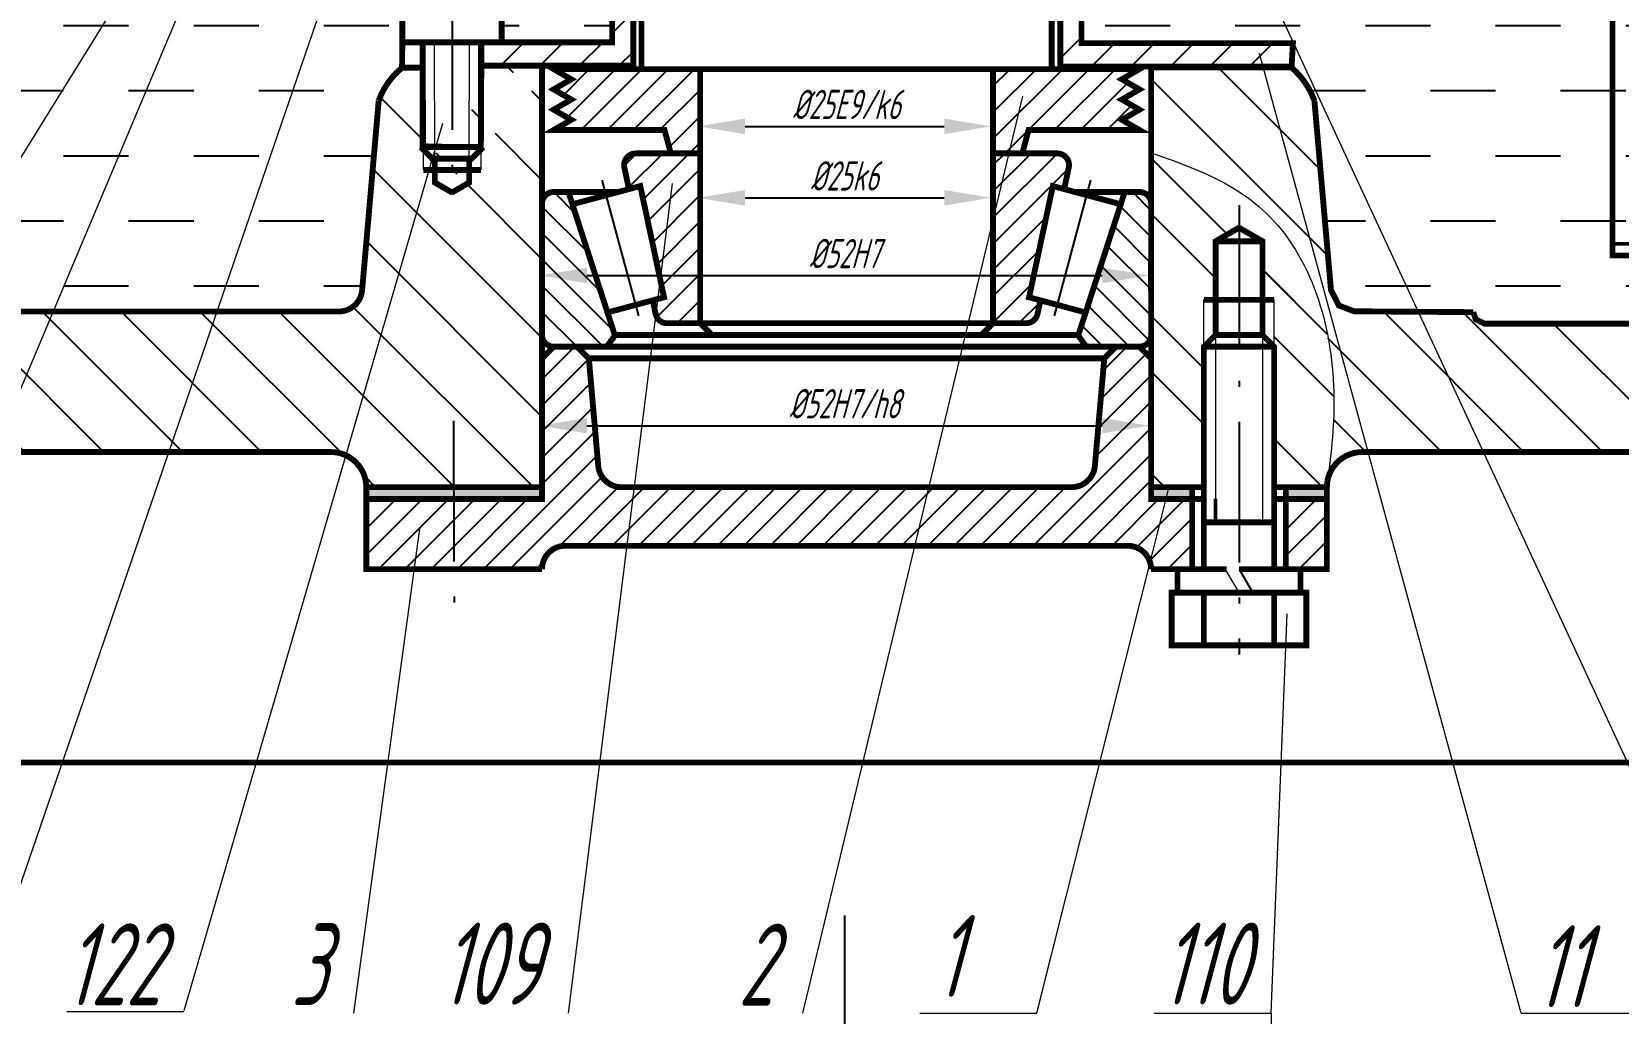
# Model space of a CAD drawing. Extents: x -10 to 1530, y -433 to 597.
# Drawn here: x 214 to 349.4, y 210.2 to 294 of the extents above; entities that cross this region are included whole.
import ezdxf

# ---------------------------------------------------------------- set-up
doc = ezdxf.new("R2010")
doc.units = 0
doc.header["$PDMODE"] = 3
doc.linetypes.add('ACAD_ISO10W100', pattern=[18.5, 12, -3, 0.5, -3])
doc.layers.get('DEFPOINTS').update_dxf_attribs({"linetype": 'CONTINUOUS'})
for name, color, linetype in [('ОСИ', 40, 'ACAD_ISO10W100'), ('ПРЕДВАРИТ', 5, 'CONTINUOUS'), ('ТЕКСТ', 1, 'CONTINUOUS'), ('ШТРИХОВКИ', 9, 'CONTINUOUS')]:
    doc.layers.add(name, color=color, linetype=linetype)
doc.layers.add('ОСНОВНОЙ', color=7, linetype='CONTINUOUS', lineweight=50)
doc.layers.add('РАЗМЕРЫ', color=140, linetype='CONTINUOUS', lineweight=9)
doc.styles.get("Standard").update_dxf_attribs({"font": 'txt.shx', "width": 0.6, "oblique": 15})
doc.dimstyles.get("Standard").update_dxf_attribs({"dimtxt": 2.5, "dimasz": 4, "dimexe": 1.25, "dimexo": 0.625, "dimtad": 1, "dimdec": 4, "dimdsep": 46, "dimlunit": 6, "dimtxsty": 'Standard', "dimcen": 2.5, "dimadec": 0, "dimazin": 0, "dimtfac": 1, "dimtdec": 4, "dimtmove": 0, "dimatfit": 3, "dimfxl": 0, "dimtolj": 1, "dimtzin": 0, "dimarcsym": 0})

# ---------------------------------------------------------------- blocks, each defined once
blk = doc.blocks.new('*D77')
at = {"layer": 'DEFPOINTS', "color": 0, "lineweight": 25}
for p in [(295.87, 287.28), (270.87, 286.93), (295.87, 285.88)]:
    blk.add_point(p, dxfattribs=at)
at = {"layer": 'РАЗМЕРЫ', "color": 0, "lineweight": -2}
for p, q in [((270.87, 286.31), (270.87, 284.63)), ((274.87, 285.88), (291.87, 285.88)), ((295.87, 286.66), (295.87, 284.63))]:
    blk.add_line(p, q, dxfattribs=at)
at = {"layer": 'РАЗМЕРЫ', "color": 0, "lineweight": 25}
for points in [[(274.87, 286.54), (274.87, 285.21), (270.87, 285.88)], [(291.87, 286.54), (291.87, 285.21), (295.87, 285.88)]]:
    blk.add_solid(points, dxfattribs=at)
at = {"layer": 'РАЗМЕРЫ', "color": 0, "insert": (283.54, 287.75), "char_height": 2.5, "attachment_point": 5}
blk.add_mtext('\\A1;%%c25E9/k6', dxfattribs=at)
blk = doc.blocks.new('*D78')
at = {"layer": 'DEFPOINTS', "color": 0, "lineweight": 25}
for p in [(270.87, 280.83), (295.87, 281.18), (295.87, 279.78)]:
    blk.add_point(p, dxfattribs=at)
at = {"layer": 'РАЗМЕРЫ', "color": 0, "lineweight": -2}
for p, q in [((295.87, 280.56), (295.87, 278.53)), ((270.87, 280.21), (270.87, 278.53)), ((274.87, 279.78), (291.87, 279.78))]:
    blk.add_line(p, q, dxfattribs=at)
at = {"layer": 'РАЗМЕРЫ', "color": 0, "lineweight": 25}
for points in [[(274.87, 280.44), (274.87, 279.11), (270.87, 279.78)], [(291.87, 280.44), (291.87, 279.11), (295.87, 279.78)]]:
    blk.add_solid(points, dxfattribs=at)
at = {"layer": 'РАЗМЕРЫ', "color": 0, "insert": (283.37, 281.65), "char_height": 2.5, "attachment_point": 5}
blk.add_mtext('\\A1;%%c25k6', dxfattribs=at)
blk = doc.blocks.new('*D79')
at = {"layer": 'DEFPOINTS', "color": 0, "lineweight": 25}
for p in [(309.37, 273.15), (257.37, 271.25), (309.37, 271.25)]:
    blk.add_point(p, dxfattribs=at)
at = {"layer": 'РАЗМЕРЫ', "color": 0, "lineweight": -2}
for p, q in [((257.37, 271.87), (257.37, 274.4)), ((309.37, 271.87), (309.37, 274.4)), ((261.37, 273.15), (305.37, 273.15))]:
    blk.add_line(p, q, dxfattribs=at)
at = {"layer": 'РАЗМЕРЫ', "color": 0, "lineweight": 25}
for points in [[(261.37, 273.81), (261.37, 272.48), (257.37, 273.15)], [(305.37, 273.81), (305.37, 272.48), (309.37, 273.15)]]:
    blk.add_solid(points, dxfattribs=at)
at = {"layer": 'РАЗМЕРЫ', "color": 0, "insert": (283.37, 275.02), "char_height": 2.5, "attachment_point": 5}
blk.add_mtext('\\A1;%%c52H7', dxfattribs=at)
blk = doc.blocks.new('*D80')
at = {"layer": 'DEFPOINTS', "color": 0, "lineweight": 25}
for p in [(309.37, 260.32), (257.37, 258.42), (309.37, 258.42)]:
    blk.add_point(p, dxfattribs=at)
at = {"layer": 'РАЗМЕРЫ', "color": 0, "lineweight": -2}
for p, q in [((257.37, 259.05), (257.37, 261.57)), ((309.37, 259.05), (309.37, 261.57)), ((261.37, 260.32), (305.37, 260.32))]:
    blk.add_line(p, q, dxfattribs=at)
at = {"layer": 'РАЗМЕРЫ', "color": 0, "lineweight": 25}
for points in [[(261.37, 260.99), (261.37, 259.66), (257.37, 260.32)], [(305.37, 260.99), (305.37, 259.66), (309.37, 260.32)]]:
    blk.add_solid(points, dxfattribs=at)
at = {"layer": 'РАЗМЕРЫ', "color": 0, "insert": (283.37, 262.2), "char_height": 2.5, "attachment_point": 5}
blk.add_mtext('\\A1;%%c52H7/h8', dxfattribs=at)
blk = doc.blocks.new('*D83')
at = {"layer": 'DEFPOINTS', "color": 0, "lineweight": 25}
for p in [(305.97, 468.89), (425.05, 231.44), (435.55, 231.44)]:
    blk.add_point(p, dxfattribs=at)
at = {"layer": 'РАЗМЕРЫ', "color": 0, "lineweight": -2}
for p, q in [((306.6, 468.89), (436.8, 468.89)), ((435.55, 464.89), (435.55, 235.44)), ((425.68, 231.44), (436.8, 231.44))]:
    blk.add_line(p, q, dxfattribs=at)
at = {"layer": 'РАЗМЕРЫ', "color": 0, "lineweight": 25}
for points in [[(434.88, 464.89), (436.22, 464.89), (435.55, 468.89)], [(434.88, 235.44), (436.22, 235.44), (435.55, 231.44)]]:
    blk.add_solid(points, dxfattribs=at)
at = {"layer": 'РАЗМЕРЫ', "color": 0, "insert": (433.67, 345.2), "char_height": 2.5, "attachment_point": 5, "rotation": 90}
blk.add_mtext('\\A1;238', dxfattribs=at)
blk = doc.blocks.new('*D84')
at = {"layer": 'DEFPOINTS', "color": 0, "lineweight": 25}
for p in [(51.5, 322.4), (283.37, 219.12), (283.37, 173.74)]:
    blk.add_point(p, dxfattribs=at)
at = {"layer": 'РАЗМЕРЫ', "color": 0, "lineweight": -2}
for p, q in [((51.5, 321.78), (51.5, 172.49)), ((283.37, 218.49), (283.37, 172.49)), ((55.5, 173.74), (279.37, 173.74))]:
    blk.add_line(p, q, dxfattribs=at)
at = {"layer": 'РАЗМЕРЫ', "color": 0, "lineweight": 25}
for points in [[(55.5, 174.41), (55.5, 173.07), (51.5, 173.74)], [(279.37, 174.41), (279.37, 173.07), (283.37, 173.74)]]:
    blk.add_solid(points, dxfattribs=at)
at = {"layer": 'РАЗМЕРЫ', "color": 0, "insert": (171.21, 175.62), "char_height": 2.5, "attachment_point": 5}
blk.add_mtext('\\A1;232', dxfattribs=at)
blk = doc.blocks.new('*D85')
at = {"layer": 'DEFPOINTS', "color": 0, "lineweight": 25}
for p in [(51.5, 304.73), (408.75, 231.44), (408.75, 161.1)]:
    blk.add_point(p, dxfattribs=at)
at = {"layer": 'РАЗМЕРЫ', "color": 0, "lineweight": -2}
for p, q in [((51.5, 304.1), (51.5, 159.85)), ((408.75, 230.82), (408.75, 159.85)), ((55.5, 161.1), (404.75, 161.1))]:
    blk.add_line(p, q, dxfattribs=at)
at = {"layer": 'РАЗМЕРЫ', "color": 0, "lineweight": 25}
for points in [[(55.5, 161.76), (55.5, 160.43), (51.5, 161.1)], [(404.75, 161.76), (404.75, 160.43), (408.75, 161.1)]]:
    blk.add_solid(points, dxfattribs=at)
at = {"layer": 'РАЗМЕРЫ', "color": 0, "insert": (260.38, 162.97), "char_height": 2.5, "attachment_point": 5}
blk.add_mtext('\\A1;358', dxfattribs=at)

msp = doc.modelspace()

# ---------------------------------------------------------------- hatches: boundary and pattern name
at = {"layer": 'ОСНОВНОЙ', "lineweight": 25}
h = msp.add_hatch(dxfattribs=at)
h.set_pattern_fill('DASH', color=256, scale=1.75, style=0)
h.paths.add_polyline_path([(250.29589, 306.70284), (212.08867, 306.70284), (212.08867, 299.5312), (211.16046, 301.92351), (211.16046, 293.5312), (208.16046, 290.5312), (208.16046, 275.06928), (209.65047, 271.57027), (213.16046, 270.06928), (240.19443, 270.06928), (241.76288, 270.82832), (242.18682, 271.89496), (243.60228, 288.07371), (245.59467, 290.8844), (245.61724, 296.5581), (249.25919, 296.5581), (249.25919, 294.8581), (250.45919, 294.8581), (250.45919, 296.5581), (254.10114, 296.5581), (254.10114, 293.0581), (263.5255, 293.0581), (263.5255, 299.66398), (248.0647, 299.66419)])
h.paths.add_polyline_path([(316.7795, 306.70284), (358.91492, 306.70284), (358.91492, 275.06928), (357.48545, 271.56909), (353.91492, 270.06928), (326.88095, 270.06928), (325.50093, 270.62168), (324.86214, 271.99826), (323.47311, 288.07371), (321.529, 290.98278), (321.64074, 292.97931), (303.59817, 292.97931), (303.64109, 299.66419), (319.01069, 299.66419)])
h = msp.add_hatch(dxfattribs=at)
h.set_pattern_fill('ANSI31', color=256, scale=0.75, style=0)
h.paths.add_polyline_path([(247.35919, 293.0581), (245.61724, 293.0581), (245.59467, 290.8844), (247.35919, 290.90053)])
at = {"layer": 'ШТРИХОВКИ', "lineweight": -3}
h = msp.add_hatch(dxfattribs=at)
h.set_pattern_fill('ANSI31', color=0, scale=0.75, style=0)
h.paths.add_polyline_path([(303.59817, 300.52663), (303.59817, 333.06226), (301.78232, 332.98278), (301.78232, 290.98278), (321.529, 290.98278), (321.64074, 292.97931), (303.59817, 292.97931)])
h.paths.add_polyline_path([(263.5255, 300.60541), (263.5255, 333.19736), (265.34134, 333.19736), (265.34134, 291.06156), (252.35919, 291.06156), (252.35919, 293.0581), (263.5255, 293.0581)])
at = {"layer": 'ШТРИХОВКИ', "lineweight": 25}
h = msp.add_hatch(dxfattribs=at)
h.set_pattern_fill('ANSI31', color=0, scale=1.5, angle=90, style=0)
edge = h.paths.add_edge_path()
edge.add_arc((239.53769, 255.06928), 3, 0, 90)
edge.add_line((239.53769, 258.06928), (211.16046, 258.06928))
edge.add_arc((211.16046, 255.06928), 3, 90, 180)
edge.add_line((208.16046, 255.06928), (208.16046, 231.56928))
edge.add_line((208.16046, 290.5312), (208.16046, 275.06928))
edge.add_arc((213.16046, 275.06928), 5, 180, 270)
edge.add_line((213.16046, 270.06928), (240.19443, 270.06928))
edge.add_arc((240.19443, 272.06928), 2, 270, 355)
edge.add_line((242.18682, 271.89496), (243.60228, 288.07371))
edge.add_line((247.35919, 290.90053), (245.59467, 290.8844))
edge.add_arc((249.64388, 285.90255), 6.41988, 129.1039875, 160.2331585)
edge.add_line((247.35919, 290.90053), (247.39672, 283.9046))
edge.add_line((247.39672, 284.1885), (247.39672, 282.15319))
edge.add_line((247.39672, 282.15319), (249.91015, 282.15319))
edge.add_line((249.97564, 283.11394), (248.18738, 283.11394))
edge.add_line((248.18738, 283.11394), (247.18738, 284.11394))
edge.add_line((249.74274, 283.11394), (251.53101, 283.11394))
edge.add_line((251.53101, 283.11394), (252.53101, 284.11394))
edge.add_line((252.32166, 284.1885), (252.32166, 282.15319))
edge.add_line((251.32166, 283.0782), (251.32166, 281.07876))
edge.add_line((251.32166, 281.07876), (249.8051, 280.20317))
edge.add_line((248.39672, 283.0782), (248.39672, 281.07876))
edge.add_line((248.39672, 281.07876), (249.91328, 280.20317))
edge.add_line((252.35919, 291.06156), (252.32166, 283.9046))
edge.add_line((257.53769, 289.8994), (257.53769, 291.06156))
edge.add_line((257.53769, 291.06156), (252.35919, 291.06156))
edge.add_line((257.53769, 289.8994), (257.53769, 255.06928))
edge.add_line((257.53769, 255.06928), (242.53769, 255.06928))
edge.add_line((161.16046, 251.56928), (197.16046, 251.56928))
edge.add_arc((197.16046, 254.56928), 3, 270, 360)
edge.add_line((200.16046, 254.56928), (200.16046, 260.82686))
edge.add_arc((197.16046, 260.82686), 3, 0, 85)
edge.add_arc((161.16046, 248.56928), 3, 90, 180)
edge.add_line((158.16046, 248.56928), (158.16046, 231.56928))
edge.add_line((158.16046, 231.56928), (208.16046, 231.56928))
edge.add_line((120.66046, 270.5312), (197.42193, 263.81545))
edge.add_spline(control_points=[(120.66046, 270.5312), (126.10155, 272.13881), (133.95272, 274.4585), (146.31596, 275.58248), (147.84677, 284.17286), (150.6907, 288.27432), (152.2556, 290.5312)], knot_values=[0, 0, 0, 0, 17.72985349, 25.583125347, 32.400726557, 40.742202381, 40.742202381, 40.742202381, 40.742202381], degree=3, periodic=0)
edge.add_line((208.16046, 290.5312), (152.2556, 290.5312))
at = {"layer": 'ШТРИХОВКИ'}
h = msp.add_hatch(dxfattribs=at)
h.set_pattern_fill('ANSI31', color=0, scale=0.5, style=0)
h.paths.add_polyline_path([(271.03769, 290.76543), (258.53769, 290.76543), (260.03769, 289.8994), (258.53769, 289.03338), (260.03769, 288.16735), (258.53769, 287.30133), (260.03769, 286.4353), (258.53769, 285.56928), (268.00179, 285.56928), (268.53769, 283.56928), (271.03769, 283.56928)])
h.paths.add_polyline_path([(308.53769, 289.03338), (307.03769, 289.8994), (308.53769, 290.76543), (296.03769, 290.76543), (296.03769, 283.56928), (298.53769, 283.56928), (299.07359, 285.56928), (308.53769, 285.56928), (307.03769, 286.4353), (308.53769, 287.30133), (307.03769, 288.16735)])
h = msp.add_hatch(dxfattribs=at)
h.set_pattern_fill('ANSI31', color=0, scale=0.5, style=0)
h.paths.add_polyline_path([(271.03769, 283.56928), (268.53769, 283.56928), (265.54838, 283.56928, 0.477238716), (264.57041, 282.36052), (264.96303, 280.52117), (265.93024, 280.78033), (267.95774, 271.28172), (266.99053, 271.02256), (267.23857, 269.86052, 0.353877324), (268.21654, 269.06928), (271.03769, 269.06928)])
h.paths.add_polyline_path([(301.14515, 280.78033), (302.11236, 280.52117), (302.50497, 282.36052, 0.477238716), (301.52701, 283.56928), (298.53769, 283.56928), (296.03769, 283.56928), (296.03769, 269.06928), (298.85884, 269.06928, 0.353877324), (299.83681, 269.86052), (300.08485, 271.02256), (299.11764, 271.28172)])
h = msp.add_hatch(dxfattribs=at)
h.set_pattern_fill('STEEL', color=0, scale=3, angle=90, style=0)
h.set_pattern_definition([(135, (0, 0), (-6.7352, -6.7352), []), (135, (-4.7625, 3e-16), (-6.7352, -6.7352), [])])
edge = h.paths.add_edge_path()
edge.add_line((314.03769, 271.06928), (315.03769, 271.06928))
edge.add_line((315.03769, 271.06928), (315.03769, 276.06928))
edge.add_line((315.03769, 276.06928), (317.03769, 277.22398))
edge.add_line((317.03769, 277.22398), (319.03769, 276.06928))
edge.add_line((319.03769, 276.06928), (319.03769, 271.06928))
edge.add_line((319.03769, 271.06928), (320.03769, 271.06928))
edge.add_line((320.03769, 271.06928), (320.03769, 255.06928))
edge.add_line((320.03769, 255.06928), (321.03769, 255.06928))
edge.add_line((321.03769, 255.06928), (324.53769, 255.06928))
edge.add_arc((327.53769, 255.06928), 3, 165.9217828, 180, ccw=False)
edge.add_spline(control_points=[(324.6278, 255.79901), (324.90694, 258.07544), (325.75714, 265.76054), (323.16728, 275.49539), (315.82973, 281.42132), (312.14546, 282.70852), (309.53769, 283.61962)], knot_values=[0, 0, 0, 0, 6.927970224, 23.317223524, 26.70272803, 34.903897966, 34.903897966, 34.903897966, 34.903897966], degree=3, periodic=0)
edge.add_line((309.53769, 283.61962), (309.53769, 255.19321))
edge.add_line((309.53769, 255.19321), (309.53769, 255.06928))
edge.add_line((309.53769, 255.06928), (313.03769, 255.06928))
edge.add_line((313.03769, 255.06928), (314.03769, 255.06928))
edge.add_line((314.03769, 255.06928), (314.03769, 267.06928))
edge.add_line((314.03769, 267.06928), (314.03769, 271.06928))
h = msp.add_hatch(dxfattribs=at)
h.set_pattern_fill('ANSI31', color=0, scale=0.5, angle=90, style=0)
h.paths.add_polyline_path([(257.53769, 268.06928, 0.414213562), (258.53769, 267.06928), (263.07358, 267.06928), (263.76538, 268.0206), (259.7956, 280.27405), (258.53769, 280.27405, 0.414213562), (257.53769, 279.27405)])
h.paths.add_polyline_path([(309.53769, 268.06928, -0.414213562), (308.53769, 267.06928), (304.00181, 267.06928), (303.31001, 268.0206), (307.27979, 280.27405), (308.53769, 280.27405, -0.414213562), (309.53769, 279.27405)])
h = msp.add_hatch(dxfattribs=at)
h.set_pattern_fill('ANSI31', color=0, scale=0.5, style=0)
h.paths.add_polyline_path([(283.53769, 250.06928), (283.53769, 255.06928), (264.33273, 255.06928, -0.388878732), (262.34034, 256.89496), (261.53769, 266.06928), (260.53769, 267.06928), (258.53769, 267.06928), (257.53769, 266.06928), (257.53769, 254.06928), (250.03769, 254.06928), (250.03769, 248.06928), (257.53769, 248.06928, -0.414213562), (259.53769, 250.06928)])
h.paths.add_polyline_path([(250.03769, 248.06928), (250.03769, 254.06928), (242.53769, 254.06928), (242.53769, 248.06928)])
h.paths.add_polyline_path([(307.53769, 250.06928, -0.414213562), (309.53769, 248.06928), (313.03769, 248.06928), (313.03769, 254.06928), (309.53769, 254.06928), (309.53769, 266.06928), (308.53769, 267.06928), (306.53769, 267.06928), (305.53769, 266.06928), (304.73504, 256.89496, -0.388878732), (302.74266, 255.06928), (283.53769, 255.06928), (283.53769, 250.06928)])
h.paths.add_polyline_path([(321.03769, 248.06928), (324.53769, 248.06928), (324.53769, 254.06928), (321.03769, 254.06928)])
h = msp.add_hatch(color=256, dxfattribs=at)
h.paths.add_polyline_path([(242.53769, 255.06928), (242.53769, 254.06928), (250.00877, 254.06928), (250.00623, 255.06928)])
h.paths.add_polyline_path([(250.00623, 255.06928), (250.00877, 254.06928), (257.53769, 254.06928), (257.53769, 255.06928)])
h = msp.add_hatch(color=256, dxfattribs=at)
h.paths.add_polyline_path([(313.03769, 255.06928), (309.53769, 255.06928), (309.53769, 254.06928), (313.03769, 254.06928)])
h.paths.add_polyline_path([(324.53769, 255.06928), (321.03769, 255.06928), (321.03769, 254.06928), (324.53769, 254.06928)])

# ---------------------------------------------------------------- linework, layer by layer
at = {"layer": 'ОСИ', "color": 0}
for p, q in [((249.85919, 297.59164), (249.85919, 279.13874)), ((265.79372, 269.69871), (262.61301, 281.56929)), ((301.28167, 269.69871), (304.46238, 281.56929)), ((317.03769, 279.15041), (317.03769, 240.78134)), ((249.99183, 260.73532), (250.03769, 242.688))]:
    msp.add_line(p, q, dxfattribs=at)
at = {"layer": 'ОСИ'}
for p, q in [((265.79372, 269.69871), (262.61301, 281.56929)), ((265.79372, 269.69871), (262.61301, 281.56929)), ((301.28167, 269.69871), (304.46238, 281.56929))]:
    msp.add_line(p, q, dxfattribs=at)
at = {"layer": 'ОСНОВНОЙ'}
for p, q in [((348.91492, 366.49786), (348.91857, 274.85203)), ((348.91492, 275.85203), (353.91492, 275.85203)), ((352.91492, 274.85203), (348.91359, 274.85203)), ((315.03769, 254.06928), (315.03769, 252.06928))]:
    msp.add_line(p, q, dxfattribs=at)
at = {"layer": 'ОСНОВНОЙ', "lineweight": 20}
for p, q in [((248.39672, 283.0782), (248.35919, 293.0581)), ((251.32166, 283.0782), (251.35919, 293.0581)), ((247.39672, 284.1885), (247.39672, 282.15319)), ((252.32166, 284.1885), (252.32166, 282.15319)), ((315.03769, 276.06928), (315.03769, 254.06928)), ((319.03769, 276.06928), (319.03769, 252.06928)), ((314.03769, 248.06928), (314.03769, 271.06928)), ((320.03769, 248.06928), (320.03769, 271.06928)), ((317.03769, 246.06928), (315.98198, 247.89783)), ((317.03769, 248.06928), (318.19239, 246.06928))]:
    msp.add_line(p, q, dxfattribs=at)
at = {"layer": 'ОСНОВНОЙ', "const_width": 0.5}
for points in [[(347.91492, 381.49786), (347.91492, 366.49786), (348.91492, 366.49786), (348.91359, 274.85203), (352.91492, 274.85203), (353.91492, 275.85203), (353.91492, 381.68207)], [(266.03769, 337.65442), (266.03769, 290.76543), (301.03769, 290.76543), (301.03769, 337.65442)], [(257.53769, 289.8994), (257.53769, 255.06928), (242.53769, 255.06928)], [(271.03769, 290.76543), (258.53769, 290.76543), (260.03769, 289.8994), (258.53769, 289.03338), (260.03769, 288.16735), (258.53769, 287.30133), (260.03769, 286.4353), (258.53769, 285.56928), (268.00179, 285.56928), (268.53769, 283.56928), (271.03769, 283.56928), (271.03769, 290.76543)], [(271.03769, 290.76543), (271.03769, 269.06928), (272.03769, 268.06928), (295.03769, 268.06928), (296.03769, 269.06928), (296.03769, 290.76543)], [(296.03769, 290.76543), (308.53769, 290.76543), (307.03769, 289.8994), (308.53769, 289.03338), (307.03769, 288.16735), (308.53769, 287.30133), (307.03769, 286.4353), (308.53769, 285.56928), (299.07359, 285.56928), (298.53769, 283.56928), (296.03769, 283.56928), (296.03769, 290.76543)], [(309.53769, 289.8994), (309.53769, 255.19321)], [(323.47311, 288.07371), (323.87587, 283.47015), (324.88857, 271.89496), (325.56328, 270.57986), (326.85983, 270.08918), (329.36282, 270.06928)], [(248.39672, 283.0782), (248.39672, 281.07876), (249.91328, 280.20317), (249.91328, 280.20317), (249.91328, 280.20317)], [(251.32166, 283.0782), (251.32166, 281.07876), (249.8051, 280.20317), (249.8051, 280.20317), (249.8051, 280.20317)], [(247.39672, 282.15319), (249.91015, 282.15319)], [(252.32166, 282.15319), (249.80823, 282.15319)], [(259.7956, 280.27405), (264.04077, 280.27405)], [(264.96303, 280.52117), (260.13468, 279.22742)], [(302.11236, 280.52117), (306.94071, 279.22742)], [(307.27979, 280.27405), (303.03462, 280.27405)], [(315.03769, 268.06928), (315.03769, 276.06928), (317.03769, 277.22398), (319.03769, 276.06928), (319.03769, 268.06928)], [(315.03769, 276.06928), (319.03769, 276.06928)], [(266.99053, 271.02256), (263.12811, 269.98763)], [(300.08485, 271.02256), (303.94727, 269.98763)], [(314.03769, 271.06928), (320.03769, 271.06928)], [(337.03358, 270.01395), (329.36282, 270.06928)], [(337.03358, 270.01395), (337.2388, 269.40706), (338.03358, 269.01395)], [(337.92782, 269.03483), (358.83584, 269.03378), (358.85231, 269.03483), (359.83584, 270.03378)], [(263.74961, 268.06928), (272.03769, 268.06928)], [(271.03769, 269.06928), (296.03769, 269.06928)], [(303.32578, 268.06928), (295.03769, 268.06928)], [(314.03769, 248.06928), (314.03769, 267.06928), (315.03769, 268.06928), (319.03769, 268.06928), (320.03769, 267.06928), (320.03769, 248.06928)], [(263.07358, 267.06928), (283.53769, 267.06928)], [(304.00181, 267.06928), (283.53769, 267.06928)], [(314.03769, 267.06928), (320.03769, 267.06928)], [(261.53769, 266.06928), (305.53769, 266.06928)], [(257.53769, 255.06928), (242.53769, 255.06928), (242.53769, 254.06928)], [(309.53769, 255.06928), (313.03769, 255.06928), (313.03769, 254.06928)], [(313.03769, 255.06928), (314.03769, 255.06928)], [(321.03769, 255.06928), (320.03769, 255.06928)], [(321.03769, 254.06928), (321.03769, 255.06928), (324.53769, 255.06928), (324.53769, 254.06928)], [(313.03769, 254.06928), (314.03769, 254.06928)], [(321.03769, 254.06928), (320.03769, 254.06928)], [(321.03769, 248.06928), (321.03769, 254.06928), (324.53769, 254.06928), (324.53769, 248.06928), (321.03769, 248.06928)], [(314.03769, 252.06928), (320.03769, 252.06928)], [(311.78769, 248.06928), (311.78769, 246.06928)], [(317.03769, 248.06928), (321.03769, 248.06928)], [(322.28769, 248.06928), (322.28769, 246.06928)], [(311.28769, 241.56928), (311.28769, 246.06928), (322.78769, 246.06928), (322.78769, 241.56928), (311.28769, 241.56928)], [(314.03769, 246.06928), (314.03769, 241.56928)], [(320.03769, 246.06928), (320.03769, 241.56928)], [(208.16046, 231.56928), (358.91492, 231.56928)]]:
    msp.add_lwpolyline(points, dxfattribs=at)
for points in [[(263.5255, 300.60541), (263.5255, 300.60541), (263.5255, 333.19736), (265.34134, 333.19736), (265.34134, 291.06156), (252.35919, 291.06156), (252.35919, 293.0581), (263.5255, 293.0581), (263.5255, 300.60541)], [(303.59817, 300.52663), (303.59817, 300.52663), (303.59817, 333.06226), (301.78232, 332.98278), (301.78232, 290.98278), (321.529, 290.98278), (321.64074, 292.97931), (303.59817, 292.97931), (303.59817, 300.52663)]]:
    msp.add_lwpolyline(points, close=True, dxfattribs=at)
at = {"layer": 'ОСНОВНОЙ', "lineweight": 25, "const_width": 0.5}
for points in [[(301.78232, 290.98278), (301.78232, 332.98278)], [(247.35919, 293.0581), (245.61724, 293.0581), (245.59467, 290.8844), (247.35919, 290.90053), (247.35919, 293.0581)], [(252.32166, 284.1885), (252.32166, 293.0581)], [(252.35919, 291.06156), (252.32166, 283.9046)], [(247.35919, 290.90053), (247.39672, 283.9046)], [(247.18738, 284.11394), (249.94686, 284.11394), (249.94686, 284.11394)], [(249.97564, 283.11394), (249.97564, 283.11394), (248.18738, 283.11394), (247.18738, 284.11394)], [(249.74274, 283.11394), (249.74274, 283.11394), (251.53101, 283.11394), (252.53101, 284.11394)], [(252.53101, 284.11394), (249.77152, 284.11394), (249.77152, 284.11394)], [(313.03769, 248.06928), (315.98198, 248.06928)]]:
    msp.add_lwpolyline(points, dxfattribs=at)
at = {"layer": 'ОСНОВНОЙ', "lineweight": -3, "const_width": 0.5}
for points in [[(249.25919, 296.5581), (245.61724, 296.5581), (245.61724, 293.0581), (249.86724, 293.0581)], [(250.45919, 296.5581), (254.10114, 296.5581), (254.10114, 293.0581), (249.85114, 293.0581)], [(249.94686, 284.11394), (247.35919, 284.17542), (247.35919, 293.0581)], [(257.53769, 289.8994), (257.53769, 291.06156), (252.35919, 291.06156)], [(309.53769, 290.92175), (309.53769, 288.45603)], [(309.53769, 279.27405), (309.53769, 289.8944)], [(323.98888, 282.17841), (323.87587, 283.47015)], [(324.88857, 271.89496), (323.98888, 282.17841)], [(315.03769, 276.06928), (317.03769, 277.22398)], [(319.03769, 271.06928), (319.03769, 276.06928)], [(337.03358, 270.01395), (337.03358, 270.01395)], [(327.53769, 258.06928), (354.8332, 258.06928)]]:
    msp.add_lwpolyline(points, dxfattribs=at)
at = {"layer": 'ОСНОВНОЙ', "lineweight": 0, "const_width": 0.5}
msp.add_lwpolyline([(247.35919, 293.0581), (248.35919, 293.0581), (248.35919, 293.0581)], dxfattribs=at)
at = {"layer": 'ОСНОВНОЙ', "const_width": 0.5}
for points in [[(309.53769, 279.27405), (309.53769, 290.92175), (321.52437, 290.90009, -0.125784449), (323.47311, 288.07371, -0.043660943)], [(208.16046, 290.5312), (208.16046, 275.06928, 0.414213562), (213.16046, 270.06928), (240.19443, 270.06928, 0.388878732), (242.18682, 271.89496), (243.60228, 288.07371)], [(247.35919, 290.90053), (247.35919, 290.90053), (245.59467, 290.8844, 0.136668125), (243.60228, 288.07371, 0.043660943)], [(268.53769, 283.56928), (265.54838, 283.56928, 0.477238716), (264.57041, 282.36052), (264.96303, 280.52117), (265.93024, 280.78033), (267.95774, 271.28172), (266.99053, 271.02256), (267.23857, 269.86052, 0.353877324), (268.21654, 269.06928), (271.03769, 269.06928), (271.03769, 283.56928), (268.53769, 283.56928)], [(298.53769, 283.56928), (301.52701, 283.56928, -0.477238716), (302.50497, 282.36052), (302.11236, 280.52117), (301.14515, 280.78033), (299.11764, 271.28172), (300.08485, 271.02256), (299.83681, 269.86052, -0.353877324), (298.85884, 269.06928), (296.03769, 269.06928), (296.03769, 283.56928), (298.53769, 283.56928)], [(259.7956, 280.27405), (258.53769, 280.27405, 0.414213562), (257.53769, 279.27405), (257.53769, 268.06928, 0.414213562), (258.53769, 267.06928), (263.07358, 267.06928), (263.76538, 268.0206), (259.7956, 280.27405)], [(307.27979, 280.27405), (308.53769, 280.27405, -0.414213562), (309.53769, 279.27405), (309.53769, 268.06928, -0.414213562), (308.53769, 267.06928), (304.00181, 267.06928), (303.31001, 268.0206), (307.27979, 280.27405)], [(260.53769, 267.06928), (261.53769, 266.06928), (262.34034, 256.89496, 0.388878732), (264.33273, 255.06928), (302.74266, 255.06928, 0.388878732), (304.73504, 256.89496), (305.53769, 266.06928), (306.53769, 267.06928), (308.53769, 267.06928), (309.53769, 266.06928), (309.53769, 254.06928), (313.03769, 254.06928), (313.03769, 248.06928), (309.53769, 248.06928, 0.414213562), (307.53769, 250.06928), (259.53769, 250.06928, 0.414213562), (257.53769, 248.06928), (242.53769, 248.06928), (242.53769, 254.06928), (257.53769, 254.06928), (257.53769, 266.06928), (258.53769, 267.06928)], [(368.7501, 265.06232, 0.390896916), (366.92301, 263.0693), (366.91492, 254.56928, 0.414213562), (369.91492, 251.56928), (405.91492, 251.56928, -0.414213562), (408.91492, 248.56928), (408.91492, 231.56928), (358.91492, 231.56928), (358.91492, 255.06928, 0.414213562), (355.91492, 258.06928), (327.53769, 258.06928, 0.414213562), (324.53769, 255.06928, 1)], [(242.53769, 255.06928, 0.414213562), (239.53769, 258.06928), (211.16046, 258.06928, 0.414213562), (208.16046, 255.06928), (208.16046, 231.56928)], [(324.53769, 255.06928, -0.414213562), (327.53769, 258.06928), (355.91492, 258.06928, -0.414213562), (358.91492, 255.06928), (358.91492, 231.56928)]]:
    msp.add_lwpolyline(points, format="xyb", dxfattribs=at)
at = {"layer": 'ОСНОВНОЙ', "lineweight": 5}
msp.add_spline([(309.53769, 283.61962), (317.03769, 280.30161), (319.66084, 278.16134), (325.13746, 262.7142), (324.53769, 255.06928)], degree=3, dxfattribs=at)
at = {"layer": 'ПРЕДВАРИТ'}
for p, q in [((257.53769, 289.8994), (257.53769, 254.06928)), ((271.03769, 290.76543), (258.53769, 290.76543)), ((260.03769, 289.8994), (258.53769, 290.76543)), ((258.53769, 289.03338), (260.03769, 289.8994)), ((271.03769, 290.76543), (271.03769, 269.06928)), ((296.03769, 290.76543), (296.03769, 269.06928)), ((307.03769, 289.8994), (308.53769, 290.76543)), ((308.53769, 289.03338), (307.03769, 289.8994)), ((309.53769, 289.8994), (309.53769, 254.06928)), ((260.03769, 288.16735), (258.53769, 289.03338)), ((307.03769, 288.16735), (308.53769, 289.03338)), ((243.60228, 288.07371), (242.18682, 271.89496)), ((258.53769, 287.30133), (260.03769, 288.16735)), ((260.03769, 286.4353), (258.53769, 287.30133)), ((308.53769, 287.30133), (307.03769, 288.16735)), ((307.03769, 286.4353), (308.53769, 287.30133)), ((323.47311, 288.07371), (324.88857, 271.89496)), ((257.53769, 285.98242), (257.53769, 255.51099)), ((258.53769, 285.56928), (260.03769, 286.4353)), ((308.53769, 285.56928), (307.03769, 286.4353)), ((268.00179, 285.56928), (258.53769, 285.56928)), ((268.53769, 283.56928), (268.00179, 285.56928)), ((298.53769, 283.56928), (299.07359, 285.56928)), ((299.07359, 285.56928), (308.53769, 285.56928)), ((271.03769, 283.56928), (265.54838, 283.56928)), ((271.03769, 283.56928), (265.54838, 283.56928)), ((271.03769, 283.56928), (268.53769, 283.56928)), ((301.52701, 283.56928), (296.03769, 283.56928)), ((298.53769, 283.56928), (296.03769, 283.56928)), ((264.57041, 282.36052), (264.96303, 280.52117)), ((264.57041, 282.36052), (264.96303, 280.52117)), ((264.57041, 282.36052), (264.96303, 280.52117)), ((302.50497, 282.36052), (302.11236, 280.52117)), ((302.50497, 282.36052), (302.11236, 280.52117)), ((260.13468, 279.22742), (265.93024, 280.78033)), ((260.13468, 279.22742), (265.93024, 280.78033)), ((260.13468, 279.22742), (265.93024, 280.78033)), ((265.93024, 280.78033), (267.95774, 271.28172)), ((265.93024, 280.78033), (267.95774, 271.28172)), ((265.93024, 280.78033), (267.95774, 271.28172)), ((301.14515, 280.78033), (299.11764, 271.28172)), ((301.14515, 280.78033), (299.11764, 271.28172)), ((306.94071, 279.22742), (301.14515, 280.78033)), ((306.94071, 279.22742), (301.14515, 280.78033)), ((306.94071, 279.22742), (301.14515, 280.78033)), ((258.53769, 280.27405), (264.04077, 280.27405)), ((258.53769, 280.27405), (264.04077, 280.27405)), ((258.53769, 280.27405), (264.04077, 280.27405)), ((260.13468, 279.22742), (259.7956, 280.27405)), ((260.13468, 279.22742), (259.7956, 280.27405)), ((260.13468, 279.22742), (259.7956, 280.27405)), ((260.13468, 279.22742), (263.12811, 269.98763)), ((260.13468, 279.22742), (263.12811, 269.98763)), ((260.13468, 279.22742), (263.12811, 269.98763)), ((308.53769, 280.27405), (303.03462, 280.27405)), ((308.53769, 280.27405), (303.03462, 280.27405)), ((306.94071, 279.22742), (303.94727, 269.98763)), ((306.94071, 279.22742), (303.94727, 269.98763)), ((306.94071, 279.22742), (307.27979, 280.27405)), ((306.94071, 279.22742), (307.27979, 280.27405)), ((315.03769, 276.06928), (317.03769, 277.22398)), ((315.03769, 276.06928), (317.03769, 277.22398)), ((319.03769, 276.06928), (317.03769, 277.22398)), ((319.03769, 276.06928), (317.03769, 277.22398)), ((319.03769, 276.06928), (315.03769, 276.06928)), ((319.03769, 276.06928), (315.03769, 276.06928)), ((263.12811, 269.98763), (267.95774, 271.28172)), ((263.12811, 269.98763), (267.95774, 271.28172)), ((263.12811, 269.98763), (267.95774, 271.28172)), ((266.99053, 271.02256), (267.23857, 269.86052)), ((266.99053, 271.02256), (267.23857, 269.86052)), ((266.99053, 271.02256), (267.23857, 269.86052)), ((303.94727, 269.98763), (299.11764, 271.28172)), ((303.94727, 269.98763), (299.11764, 271.28172)), ((300.08485, 271.02256), (299.83681, 269.86052)), ((300.08485, 271.02256), (299.83681, 269.86052)), ((320.03769, 271.06928), (314.03769, 271.06928)), ((320.03769, 271.06928), (314.03769, 271.06928)), ((240.19443, 270.06928), (213.16046, 270.06928)), ((263.12811, 269.98763), (263.76538, 268.0206)), ((263.12811, 269.98763), (263.76538, 268.0206)), ((263.12811, 269.98763), (263.76538, 268.0206)), ((303.94727, 269.98763), (303.31001, 268.0206)), ((303.94727, 269.98763), (303.31001, 268.0206)), ((326.88095, 270.06928), (337.03358, 270.01395)), ((268.21654, 269.06928), (271.03769, 269.06928)), ((268.21654, 269.06928), (271.03769, 269.06928)), ((268.21654, 269.06928), (271.03769, 269.06928)), ((298.85884, 269.06928), (271.03769, 269.06928)), ((272.03769, 268.06928), (271.03769, 269.06928)), ((296.03769, 269.06928), (295.03769, 268.06928)), ((298.85884, 269.06928), (296.03769, 269.06928)), ((257.53769, 266.06928), (258.53769, 267.06928)), ((257.53769, 266.06928), (258.53769, 267.06928)), ((257.53769, 266.06928), (258.53769, 267.06928)), ((260.53769, 267.06928), (258.53769, 267.06928)), ((260.53769, 267.06928), (258.53769, 267.06928)), ((260.53769, 267.06928), (258.53769, 267.06928)), ((260.53769, 267.06928), (258.53769, 267.06928)), ((260.53769, 267.06928), (258.53769, 267.06928)), ((260.53769, 267.06928), (271.03769, 267.06928)), ((260.53769, 267.06928), (271.03769, 267.06928)), ((260.53769, 267.06928), (271.03769, 267.06928)), ((260.53769, 267.06928), (271.03769, 267.06928)), ((260.53769, 267.06928), (271.03769, 267.06928)), ((260.53769, 267.06928), (271.03769, 267.06928)), ((260.53769, 267.06928), (271.03769, 267.06928)), ((260.53769, 267.06928), (261.53769, 266.06928)), ((260.53769, 267.06928), (261.53769, 266.06928)), ((260.53769, 267.06928), (261.53769, 266.06928)), ((260.53769, 267.06928), (261.53769, 266.06928)), ((260.53769, 267.06928), (261.53769, 266.06928)), ((263.76538, 268.0206), (263.07358, 267.06928)), ((263.76538, 268.0206), (263.07358, 267.06928)), ((263.76538, 268.0206), (263.07358, 267.06928)), ((271.03769, 268.06928), (263.74961, 268.06928)), ((271.03769, 268.06928), (263.74961, 268.06928)), ((272.03769, 268.06928), (263.74961, 268.06928)), ((306.53769, 267.06928), (271.03769, 267.06928)), ((272.03769, 268.06928), (295.03769, 268.06928)), ((295.03769, 268.06928), (303.32578, 268.06928)), ((296.03769, 268.06928), (303.32578, 268.06928)), ((306.53769, 267.06928), (296.03769, 267.06928)), ((303.31001, 268.0206), (304.00181, 267.06928)), ((303.31001, 268.0206), (304.00181, 267.06928)), ((306.53769, 267.06928), (305.53769, 266.06928)), ((306.53769, 267.06928), (305.53769, 266.06928)), ((306.53769, 267.06928), (308.53769, 267.06928)), ((306.53769, 267.06928), (308.53769, 267.06928)), ((309.53769, 266.06928), (308.53769, 267.06928)), ((309.53769, 266.06928), (308.53769, 267.06928)), ((315.03769, 268.06928), (314.03769, 267.06928)), ((315.03769, 268.06928), (314.03769, 267.06928)), ((320.03769, 267.06928), (314.03769, 267.06928)), ((320.03769, 267.06928), (314.03769, 267.06928)), ((315.03769, 268.06928), (319.03769, 268.06928)), ((315.03769, 268.06928), (319.03769, 268.06928)), ((319.03769, 268.06928), (320.03769, 267.06928)), ((319.03769, 268.06928), (320.03769, 267.06928)), ((261.53769, 266.06928), (271.03769, 266.06928)), ((261.53769, 266.06928), (271.03769, 266.06928)), ((261.53769, 266.06928), (271.03769, 266.06928)), ((261.53769, 266.06928), (271.03769, 266.06928)), ((261.53769, 266.06928), (271.03769, 266.06928)), ((261.53769, 266.06928), (262.34034, 256.89496)), ((305.53769, 266.06928), (271.03769, 266.06928)), ((305.53769, 266.06928), (296.03769, 266.06928)), ((305.53769, 266.06928), (304.73504, 256.89496)), ((239.53769, 258.06928), (211.16046, 258.06928)), ((355.91492, 258.06928), (327.53769, 258.06928)), ((257.53769, 255.06928), (242.53769, 255.06928)), ((242.53769, 255.06928), (242.53769, 248.06928)), ((264.33273, 255.06928), (296.03769, 255.06928)), ((302.74266, 255.06928), (296.03769, 255.06928)), ((309.53769, 255.06928), (314.03769, 255.06928)), ((313.03769, 248.06928), (313.03769, 255.06928)), ((313.03769, 248.06928), (313.03769, 255.06928)), ((320.03769, 255.06928), (324.53769, 255.06928)), ((320.03769, 255.06928), (324.53769, 255.06928)), ((321.03769, 248.06928), (321.03769, 255.06928)), ((321.03769, 248.06928), (321.03769, 255.06928)), ((324.53769, 255.06928), (324.53769, 248.06928)), ((324.53769, 255.06928), (324.53769, 248.06928)), ((257.53769, 254.06928), (242.53769, 254.06928)), ((309.53769, 254.06928), (314.03769, 254.06928)), ((320.03769, 254.06928), (324.53769, 254.06928)), ((320.03769, 254.06928), (324.53769, 254.06928)), ((314.03769, 252.06928), (320.03769, 252.06928)), ((314.03769, 252.06928), (320.03769, 252.06928)), ((320.03769, 252.06928), (320.03769, 252.06928)), ((320.03769, 252.06928), (320.03769, 252.06928)), ((322.15526, 252.06928), (322.15526, 252.06928)), ((322.15526, 252.06928), (322.15526, 252.06928)), ((307.53769, 250.06928), (259.53769, 250.06928)), ((311.78769, 246.06928), (311.78769, 248.06928)), ((311.78769, 246.06928), (311.78769, 248.06928)), ((317.03769, 248.06928), (318.19239, 246.06928)), ((322.28769, 246.06928), (322.28769, 248.06928)), ((322.28769, 246.06928), (322.28769, 248.06928)), ((317.03769, 246.06928), (311.28769, 246.06928)), ((317.03769, 246.06928), (311.28769, 246.06928)), ((311.28769, 246.06928), (317.03769, 246.06928)), ((311.28769, 246.06928), (317.03769, 246.06928)), ((311.28769, 241.56928), (311.28769, 246.06928)), ((311.28769, 241.56928), (311.28769, 246.06928)), ((314.03769, 246.06928), (314.03769, 241.56928)), ((314.03769, 246.06928), (314.03769, 241.56928)), ((317.03769, 246.06928), (322.78769, 246.06928)), ((317.03769, 246.06928), (322.78769, 246.06928)), ((322.78769, 246.06928), (317.03769, 246.06928)), ((322.78769, 246.06928), (317.03769, 246.06928)), ((320.03769, 246.06928), (320.03769, 241.56928)), ((320.03769, 246.06928), (320.03769, 241.56928)), ((322.78769, 241.56928), (322.78769, 246.06928)), ((322.78769, 241.56928), (322.78769, 246.06928)), ((317.03769, 241.56928), (311.28769, 241.56928)), ((317.03769, 241.56928), (311.28769, 241.56928)), ((317.03769, 241.56928), (322.78769, 241.56928)), ((317.03769, 241.56928), (322.78769, 241.56928)), ((158.16046, 231.56928), (373.7339, 231.56928)), ((408.91492, 231.56928), (193.34148, 231.56928))]:
    msp.add_line(p, q, dxfattribs=at)
for centre, radius, start, end in [((265.54838, 282.56928), 1, 90, 192.049133), ((265.54838, 282.56928), 1, 90, 192.049133), ((265.54838, 282.56928), 1, 90, 192.049133), ((301.52701, 282.56928), 1, 347.950867, 90), ((301.52701, 282.56928), 1, 347.950867, 90), ((258.53769, 279.27405), 1, 90, 180), ((258.53769, 279.27405), 1, 90, 180), ((258.53769, 279.27405), 1, 90, 180), ((308.53769, 279.27405), 1, 0, 90), ((308.53769, 279.27405), 1, 0, 90), ((240.19443, 272.06928), 2, 270, 355), ((326.88095, 272.06928), 2, 185, 270), ((268.21654, 270.06928), 1, 192.049133, 270), ((268.21654, 270.06928), 1, 192.049133, 270), ((268.21654, 270.06928), 1, 192.049133, 270), ((298.85884, 270.06928), 1, 270, 347.950867), ((298.85884, 270.06928), 1, 270, 347.950867), ((258.53769, 268.06928), 1, 180, 270), ((258.53769, 268.06928), 1, 180, 270), ((258.53769, 268.06928), 1, 180, 270), ((258.53769, 268.06928), 1, 180, 270), ((258.53769, 268.06928), 1, 180, 270), ((308.53769, 268.06928), 1, 270, 0), ((308.53769, 268.06928), 1, 270, 0), ((239.53769, 255.06928), 3, 0, 90), ((327.53769, 255.06928), 3, 90, 180), ((264.33273, 257.06928), 2, 185, 270), ((302.74266, 257.06928), 2, 270, 355), ((259.53769, 248.06928), 2, 90, 180), ((307.53769, 248.06928), 2, 0, 90)]:
    msp.add_arc(centre, radius, start, end, dxfattribs=at)
at = {"layer": 'РАЗМЕРЫ', "color": 0}
for p, q in [((190.26528, 209.38757), (241.07024, 330.01622)), ((209.2519, 210.15923), (246.37992, 318.36826)), ((167.83531, 210.15923), (227.66212, 306.80702)), ((360.04362, 210.34289), (317.70376, 301.63318)), ((341.12925, 210.15923), (318.79676, 292.09345)), ((279.79222, 210.15923), (298.58256, 288.45111)), ((226.98208, 210.40067), (249.0624, 286.14138)), ((259.79222, 210.15923), (268.67246, 280.99247)), ((299.79222, 210.15923), (311.10861, 255.22851)), ((241.47532, 210.15923), (247.11798, 251.51217)), ((319.79222, 210.15923), (321.15341, 244.271)), ((216.97991, 210.31778), (226.97991, 210.31778)), ((289.79222, 210.15923), (299.79222, 210.15923)), ((309.79222, 210.15923), (319.79222, 210.15923)), ((319.79222, 210.15923), (319.79222, 200.15923)), ((341.12924, 210.15923), (351.12924, 210.15923))]:
    msp.add_line(p, q, dxfattribs=at)
at = {"layer": 'ШТРИХОВКИ', "color": 0}
for p, q in [((324.63463, 274.79747), (309.53769, 289.8944)), ((323.98888, 282.17841), (315.25587, 290.91142)), ((316.04567, 276.65123), (309.53769, 283.15921)), ((324.59205, 268.10485), (319.03769, 273.65921)), ((341.36282, 258.06928), (329.36282, 270.06928)), ((348.09801, 258.06928), (336.09801, 270.06928)), ((354.8332, 258.06928), (343.86795, 269.03453)), ((334.35754, 258.06928), (324.6278, 267.79901)), ((327.89244, 258.06928), (325.10195, 260.85976))]:
    msp.add_line(p, q, dxfattribs=at)

# ---------------------------------------------------------------- texts
at = {"layer": 'ТЕКСТ', "color": 0, "oblique": 15, "width": 0.6}
for s, p in [('1', (291.10337, 211.54627)), ('122', (216.80747, 210.82517)), ('3', (236.0963, 210.84017)), ('109', (248.8745, 210.8944)), ('2', (274.26978, 210.79874)), ('110', (310.36388, 210.8944)), ('11', (342.32067, 210.66545))]:
    msp.add_text(s, height=7, dxfattribs=at).set_placement(p)

# ---------------------------------------------------------------- dimensions: what is measured, and where the dimension line sits
at = {"layer": 'РАЗМЕРЫ', "color": 0}
dim = msp.add_linear_dim(base=(435.54963, 231.44216), p1=(305.97256, 468.88508), p2=(425.05011, 231.44216), angle=90, text='238', dimstyle='Standard', dxfattribs=at)
dim.commit()
dim.dimension.update_dxf_attribs({"geometry": '*D83', "text_midpoint": (435.54963, 345.20313), "dimtype": 160})
for base, p1, p2, text, picture, middle in [((283.37499, 173.74039), (51.49776, 322.40409), (283.37499, 219.11928), '232', '*D84', (171.21346, 173.74039)), ((408.75222, 161.09714), (51.49776, 304.72715), (408.75222, 231.44216), '358', '*D85', (260.37827, 161.09714)), ((295.87499, 285.87782), (270.87499, 286.93089), (295.87499, 287.28191), '%%c25E9/k6', '*D77', (283.53769, 285.87782)), ((295.87499, 279.77703), (270.87499, 280.83011), (295.87499, 281.18113), '%%c25k6', '*D78', (283.37499, 279.77703)), ((309.37499, 273.14575), (257.37499, 271.24529), (309.37499, 271.24529), '%%c52H7', '*D79', (283.37499, 273.14575)), ((309.37499, 260.32251), (257.37499, 258.42206), (309.37499, 258.42206), '%%c52H7/h8', '*D80', (283.37499, 260.32251))]:
    dim = msp.add_linear_dim(base=base, p1=p1, p2=p2, text=text, dimstyle='Standard', dxfattribs=at)
    dim.commit()
    dim.dimension.update_dxf_attribs({"geometry": picture, "text_midpoint": middle, "dimtype": 160})

doc.saveas('drawing.dxf')
